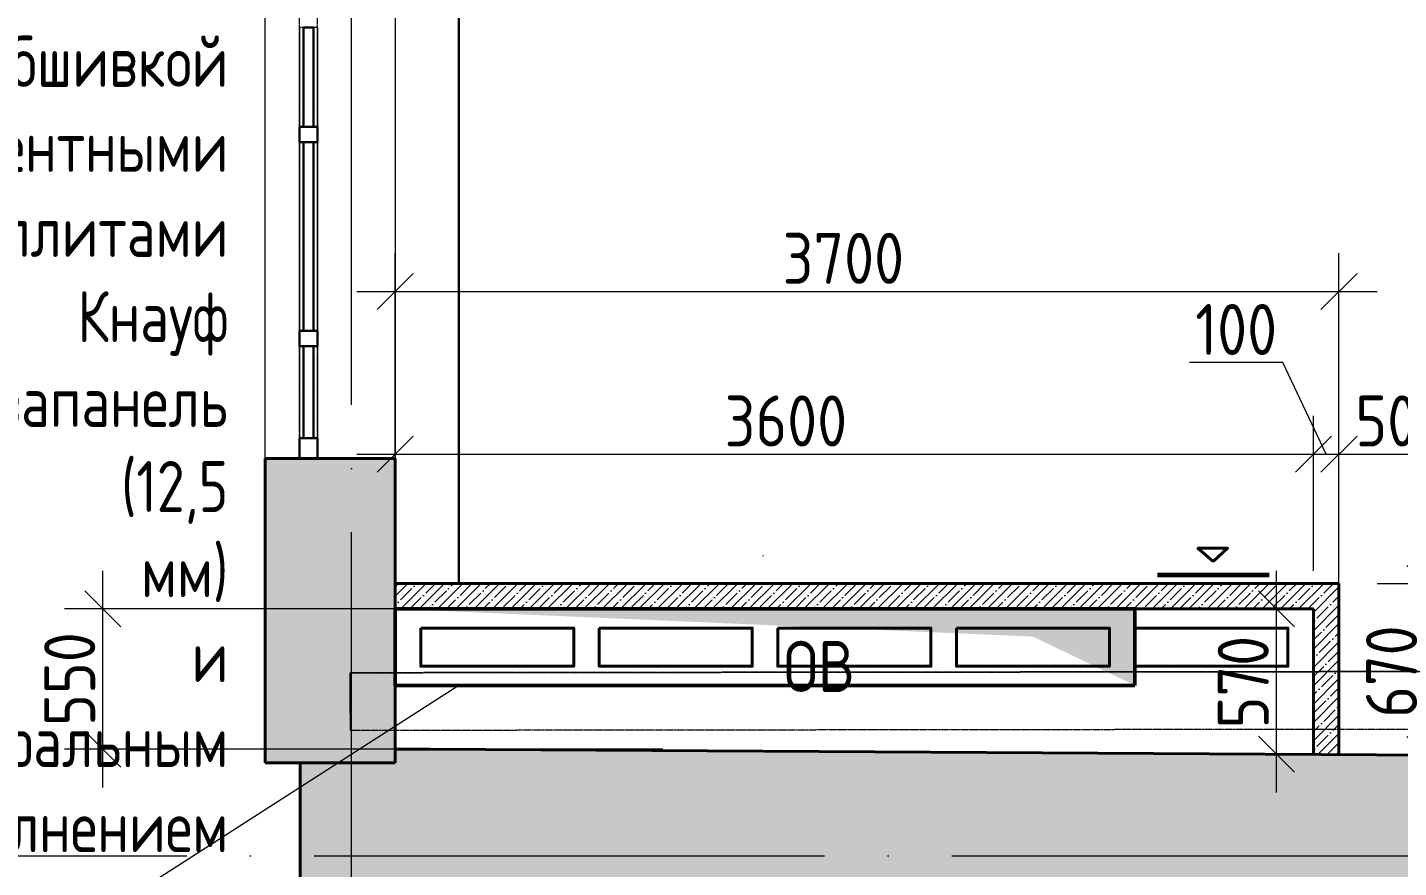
# Model space of a CAD drawing. Header units: millimetres. Extents: x 3050 to 430575, y -569542 to 36130.
# Drawn here: x 272209 to 277585, y -410111 to -406817 of the extents above; entities that cross this region are included whole.
import ezdxf
from ezdxf import colors
from ezdxf.entities.mleader import LeaderData, LeaderLine
from ezdxf.math import Vec2, Vec3

# ---------------------------------------------------------------- set-up
doc = ezdxf.new("R2010")
doc.units = ezdxf.units.MM
doc.linetypes.add('ADSK_Линия сетки', pattern=[25, 20, -2.5, 0, -2.5])
doc.linetypes.add('ADSK_Сверху', pattern=[4.5, 3, -1.5])
for name, color, linetype, lineweight in [('Витраж', 7, 'Continuous', 18), ('Каркас', 7, 'Continuous', 18), ('Марки', 7, 'Continuous', 20), ('Марки помещений', 7, 'Continuous', 20), ('Обобщенные модели', 7, 'Continuous', 18), ('Оси', 7, 'Continuous', 9), ('Панели витража', 7, 'Continuous', 18), ('Размеры', 7, 'Continuous', 9), ('Стены внутренние', 7, 'Continuous', 18), ('Стены наружные', 7, 'Continuous', 18), ('Стены штриховка', 7, 'Continuous', 18), ('Узлы', 7, 'Continuous', 18)]:
    doc.layers.add(name, color=color, linetype=linetype, lineweight=lineweight)
doc.styles.add('GOST Common', font='GOST_Common.ttf', dxfattribs={"width": 0.9, "height": 200})
doc.styles.add('GOST Common_2', font='GOST_Common.ttf', dxfattribs={"width": 0.9, "height": 250})
doc.dimstyles.new('ADSK_Основной_2_мм_Округление_до_1_мм', dxfattribs={"dimscale": 304.8, "dimtxt": 201.142999, "dimasz": 0.463911, "dimexe": 0.492126, "dimexo": 0.492126, "dimgap": 0.098425, "dimtad": 1, "dimdec": 0, "dimdsep": 46, "dimtxsty": 'GOST Common', "dimblk1": 'OBLIQUE', "dimblk2": 'OBLIQUE', "dimsah": 1, "dimcen": 0.09, "dimdle": 0.492126, "dimazin": 2, "dimtfac": 1, "dimtdec": 4, "dimtix": 1, "dimtmove": 0, "dimatfit": 3, "dimfxl": 1, "dimtvp": 1, "dimtolj": 1, "dimtzin": 0, "dimlwd": 20, "dimlwe": 20, "dimarcsym": 2})
doc.dimstyles.new('ADSK_Основной_2_мм_Округление_до_1_мм_1', dxfattribs={"dimscale": 304.8, "dimtxt": 201.142999, "dimasz": 0.463911, "dimexe": 0.492126, "dimexo": 0.492126, "dimgap": 0.098425, "dimtad": 1, "dimdec": 0, "dimdsep": 46, "dimtxsty": 'GOST Common', "dimblk1": 'OBLIQUE', "dimblk2": 'OBLIQUE', "dimsah": 1, "dimcen": 0.09, "dimdle": 0.492126, "dimazin": 2, "dimtfac": 1, "dimtdec": 4, "dimtix": 1, "dimtmove": 1, "dimatfit": 3, "dimfxl": 1, "dimtvp": 1, "dimtolj": 1, "dimtzin": 0, "dimlwd": 20, "dimlwe": 20, "dimarcsym": 2})

# ---------------------------------------------------------------- blocks, each defined once
blk = doc.blocks.new('ADSK_БалкаЖБ_Прямоугольная - 225_2х481мм-865435-04 План 4-го этажа маркировочный')
at = {"layer": 'Каркас', "color": 253, "linetype": 'ADSK_Сверху', "true_color": 0xaaaaaa}
for p, q in [((-3227.9, 112.6), (-3227.9, -112.6)), ((-3227.9, 112.6), (3227.9, 112.6)), ((-3227.9, -112.6), (3227.9, -112.6))]:
    blk.add_line(p, q, dxfattribs=at)
at = {"layer": 'Каркас', "color": 253, "linetype": 'ADSK_Сверху', "true_color": 0xb2b2b2}
for p, q in [((-3227.9, -112.6), (-3227.9, 112.6)), ((3227.9, 112.6), (-3227.9, 112.6)), ((-3227.9, -112.6), (3227.9, -112.6))]:
    blk.add_line(p, q, dxfattribs=at)
blk = doc.blocks.new('Прямоугольный импост - 70х20_60мм-1426885-04 План 4-го этажа маркировочный')
at = {"layer": 'Витраж', "color": 253, "linetype": 'ADSK_Сверху', "true_color": 0xaaaaaa}
for p, q in [((-6073.8, 23884.9), (-6143.8, 23884.9)), ((-6143.8, 23804.9), (-6143.8, 23884.9)), ((-6073.8, 23804.9), (-6073.8, 23884.9)), ((-6143.8, 23384.9), (-6143.8, 23414.9)), ((-6073.8, 23384.9), (-6073.8, 23414.9))]:
    blk.add_line(p, q, dxfattribs=at)
blk = doc.blocks.new('Прямоугольный импост - 70х20_60мм-1424483-04 План 4-го этажа маркировочный')
at = {"layer": 'Витраж', "color": 253, "linetype": 'ADSK_Сверху', "true_color": 0xaaaaaa}
for p, q in [((0, 35), (-80, 35)), ((0, -35), (0, 35)), ((-80, -35), (0, -35))]:
    blk.add_line(p, q, dxfattribs=at)
blk = doc.blocks.new('Прямоугольный импост - 70х20_60мм-1225850-04 План 4-го этажа маркировочный')
at = {"layer": 'Витраж', "color": 253, "linetype": 'ADSK_Сверху', "true_color": 0xaaaaaa}
for p, q in [((-6143.8, 23354.9), (-6143.8, 23384.9)), ((-6073.8, 23354.9), (-6073.8, 23384.9)), ((-6143.8, 22584.9), (-6143.8, 22614.9)), ((-6073.8, 22584.9), (-6073.8, 22614.9))]:
    blk.add_line(p, q, dxfattribs=at)
blk = doc.blocks.new('Прямоугольный импост - 70х20_60мм-1225113-04 План 4-го этажа маркировочный')
at = {"layer": 'Витраж', "color": 253, "linetype": 'ADSK_Сверху', "true_color": 0xaaaaaa}
for p, q in [((41084.5, 2434.5), (41054.5, 2434.5)), ((41524.5, 2434.5), (41444.5, 2434.5)), ((41524.5, 2364.5), (41524.5, 2434.5)), ((41084.5, 2364.5), (41054.5, 2364.5)), ((41524.5, 2364.5), (41444.5, 2364.5))]:
    blk.add_line(p, q, dxfattribs=at)
blk = doc.blocks.new('Прямоугольный импост - 70х60мм-1424480-04 План 4-го этажа маркировочный')
at = {"layer": 'Витраж', "color": 253, "linetype": 'ADSK_Сверху', "true_color": 0xaaaaaa}
for p, q in [((-30, 35), (30, 35)), ((30, -35), (-30, -35))]:
    blk.add_line(p, q, dxfattribs=at)
blk = doc.blocks.new('Прямоугольный импост - 70х60мм-1225009-04 План 4-го этажа маркировочный')
at = {"layer": 'Витраж', "color": 253, "linetype": 'ADSK_Сверху', "true_color": 0xaaaaaa}
for p, q in [((41084.5, 2434.5), (41084.5, 2364.5)), ((41444.5, 2434.5), (41084.5, 2434.5)), ((41444.5, 2364.5), (41444.5, 2434.5)), ((41444.5, 2364.5), (41084.5, 2364.5))]:
    blk.add_line(p, q, dxfattribs=at)
blk = doc.blocks.new('Прямоугольный импост - 70х60мм-1426887-04 План 4-го этажа маркировочный')
at = {"layer": 'Витраж', "color": 253, "linetype": 'ADSK_Сверху', "true_color": 0xaaaaaa}
for p, q in [((-6073.8, 23804.9), (-6143.8, 23804.9)), ((-6143.8, 23414.9), (-6143.8, 23804.9)), ((-6073.8, 23414.9), (-6073.8, 23804.9)), ((-6143.8, 23414.9), (-6073.8, 23414.9))]:
    blk.add_line(p, q, dxfattribs=at)
blk = doc.blocks.new('Прямоугольный импост - 70х60мм-1229542-04 План 4-го этажа маркировочный')
at = {"layer": 'Витраж', "color": 253, "linetype": 'ADSK_Сверху', "true_color": 0xaaaaaa}
for p, q in [((-6073.8, 23354.9), (-6143.8, 23354.9)), ((-6143.8, 22614.9), (-6143.8, 23354.9)), ((-6073.8, 22614.9), (-6073.8, 23354.9)), ((-6143.8, 22614.9), (-6073.8, 22614.9))]:
    blk.add_line(p, q, dxfattribs=at)
blk = doc.blocks.new('Системная панель - _AR_Стекло_40мм_привязка по центру-V61-04 План 4-го этажа маркировочный')
at = {"layer": 'Панели витража', "lineweight": 30}
for p, q in [((180, 20), (-180, 20)), ((-180, 20), (-180, -20)), ((180, -20), (180, 20)), ((-180, -20), (180, -20))]:
    blk.add_line(p, q, dxfattribs=at)
blk = doc.blocks.new('Прямоугольный импост - 70х40_60мм-1229682-04 План 4-го этажа маркировочный')
at = {"layer": 'Витраж'}
for p, q in [((41084.5, 2434.5), (41444.5, 2434.5)), ((41084.5, 2364.5), (41444.5, 2364.5))]:
    blk.add_line(p, q, dxfattribs=at)
blk = doc.blocks.new('Прямоугольный импост - 70х20_60мм-1229825-04 План 4-го этажа маркировочный')
at = {"layer": 'Витраж', "lineweight": 30}
for p, q in [((0, 35), (-80, 35)), ((-80, 35), (-80, -35)), ((0, -35), (0, 35)), ((-80, -35), (0, -35))]:
    blk.add_line(p, q, dxfattribs=at)
blk = doc.blocks.new('Системная панель - _AR_Стекло_40мм_привязка по центру-V62-04 План 4-го этажа маркировочный')
at = {"layer": 'Панели витража', "lineweight": 30}
for p, q in [((195, 20), (-195, 20)), ((-195, 20), (-195, -20)), ((195, -20), (195, 20)), ((-195, -20), (195, -20))]:
    blk.add_line(p, q, dxfattribs=at)
blk = doc.blocks.new('Прямоугольный импост - 70х40_60мм-1426886-04 План 4-го этажа маркировочный')
at = {"layer": 'Витраж'}
for p, q in [((-6143.8, 23804.9), (-6143.8, 23414.9)), ((-6073.8, 23804.9), (-6073.8, 23414.9))]:
    blk.add_line(p, q, dxfattribs=at)
blk = doc.blocks.new('Системная панель - _AR_Стекло_40мм_привязка по центру-V63-04 План 4-го этажа маркировочный')
at = {"layer": 'Панели витража', "lineweight": 30}
for p, q in [((370, 20), (-370, 20)), ((-370, 20), (-370, -20)), ((370, -20), (370, 20)), ((-370, -20), (370, -20))]:
    blk.add_line(p, q, dxfattribs=at)
blk = doc.blocks.new('Прямоугольный импост - 70х40_60мм-1229684-04 План 4-го этажа маркировочный')
at = {"layer": 'Витраж'}
for p, q in [((-6143.8, 23354.9), (-6143.8, 22614.9)), ((-6073.8, 23354.9), (-6073.8, 22614.9))]:
    blk.add_line(p, q, dxfattribs=at)
blk = doc.blocks.new('Прямоугольный импост - 70х60мм-1230231-04 План 4-го этажа маркировочный')
at = {"layer": 'Витраж', "lineweight": 30}
for p, q in [((-30, 35), (30, 35)), ((-30, -35), (-30, 35)), ((30, 35), (30, -35)), ((30, -35), (-30, -35))]:
    blk.add_line(p, q, dxfattribs=at)
blk = doc.blocks.new('_Oblique')
at = {"color": 0, "linetype": 'ByBlock', "lineweight": -2}
blk.add_line((-0.5, -0.5), (0.5, 0.5), dxfattribs=at)
blk = doc.blocks.new('*D10128')
at = {"layer": 'Defpoints', "color": 0, "lineweight": 40, "transparency": 16777216}
for p in [(272504.9, -409096.9), (274849.5, -409096.9), (274849.5, -409646.9)]:
    blk.add_point(p, dxfattribs=at)
at = {"layer": 'Размеры', "color": 0, "lineweight": 20, "transparency": 16777216}
for p, q in [((272504.9, -409796.9), (272504.9, -408946.9)), ((274699.5, -409096.9), (272354.9, -409096.9)), ((274699.5, -409646.9), (272354.9, -409646.9))]:
    blk.add_line(p, q, dxfattribs=at)
at = {"layer": 'Размеры', "color": 0, "lineweight": 20, "transparency": 16777216, "xscale": 141.4, "yscale": 141.4, "zscale": 141.4}
for p, rotation in [((272504.9, -409096.9), 90), ((272504.9, -409646.9), 270)]:
    blk.add_blockref('_Oblique', p, dxfattribs=dict(at, rotation=rotation))
at = {"layer": 'Размеры', "color": 0, "lineweight": 20, "transparency": 16777216, "insert": (272374.9, -409371.9), "char_height": 200, "width": 560.473, "attachment_point": 5, "rotation": 90, "style": 'GOST Common'}
blk.add_mtext('\\A1;550', dxfattribs=at)
blk = doc.blocks.new('*D11729')
at = {"layer": 'Defpoints', "color": 0, "lineweight": 40, "transparency": 16777216}
for p in [(272504.9, -409096.9), (274849.5, -409096.9), (274849.5, -409646.9)]:
    blk.add_point(p, dxfattribs=at)
at = {"layer": 'Размеры', "color": 0, "lineweight": 20, "transparency": 16777216}
for p, q in [((272504.9, -409796.9), (272504.9, -408946.9)), ((274699.5, -409096.9), (272354.9, -409096.9)), ((274699.5, -409646.9), (272354.9, -409646.9))]:
    blk.add_line(p, q, dxfattribs=at)
at = {"layer": 'Размеры', "color": 0, "lineweight": 20, "transparency": 16777216, "xscale": 141.4, "yscale": 141.4, "zscale": 141.4}
for p, rotation in [((272504.9, -409096.9), 90), ((272504.9, -409646.9), 270)]:
    blk.add_blockref('_Oblique', p, dxfattribs=dict(at, rotation=rotation))
at = {"layer": 'Размеры', "color": 0, "lineweight": 20, "transparency": 16777216, "insert": (272374.9, -409371.9), "char_height": 200, "width": 560.473, "attachment_point": 5, "rotation": 90, "style": 'GOST Common'}
blk.add_mtext('\\A1;550', dxfattribs=at)
blk = doc.blocks.new('*D12183')
at = {"layer": 'Defpoints', "color": 0, "transparency": 16777216}
for p in [(277250.9, -408489.9), (273650.9, -408996.9), (277250.9, -409096.9)]:
    blk.add_point(p, dxfattribs=at)
at = {"layer": 'Размеры', "color": 0, "lineweight": 20, "transparency": 16777216}
for p, q in [((273650.9, -408846.9), (273650.9, -408339.9)), ((277250.9, -408946.9), (277250.9, -408339.9)), ((273500.9, -408489.9), (277400.9, -408489.9))]:
    blk.add_line(p, q, dxfattribs=at)
at = {"layer": 'Размеры', "color": 0, "lineweight": 20, "transparency": 16777216, "xscale": 141.4, "yscale": 141.4, "zscale": 141.4, "rotation": 180}
blk.add_blockref('_Oblique', (273650.9, -408489.9), dxfattribs=at)
at = {"layer": 'Размеры', "color": 0, "lineweight": 20, "transparency": 16777216, "xscale": 141.4, "yscale": 141.4, "zscale": 141.4}
blk.add_blockref('_Oblique', (277250.9, -408489.9), dxfattribs=at)
at = {"layer": 'Размеры', "color": 0, "transparency": 16777216, "insert": (275182.6, -408359.9), "char_height": 200, "attachment_point": 5, "style": 'GOST Common'}
blk.add_mtext('\\A1;3600', dxfattribs=at)
blk = doc.blocks.new('*D12184')
at = {"layer": 'Defpoints', "color": 0, "transparency": 16777216}
for p in [(277350.9, -408489.9), (277250.9, -409096.9), (277350.9, -409096.9)]:
    blk.add_point(p, dxfattribs=at)
at = {"layer": 'Размеры', "color": 0, "lineweight": 20, "transparency": 16777216}
for p, q in [((277130.9, -408131.3), (276764.9, -408131.3)), ((277300.9, -408489.9), (277130.9, -408131.3)), ((277250.9, -408946.9), (277250.9, -408339.9)), ((277350.9, -408946.9), (277350.9, -408339.9)), ((277100.9, -408489.9), (277500.9, -408489.9))]:
    blk.add_line(p, q, dxfattribs=at)
at = {"layer": 'Размеры', "color": 0, "lineweight": 20, "transparency": 16777216, "xscale": 141.4, "yscale": 141.4, "zscale": 141.4, "rotation": 180}
blk.add_blockref('_Oblique', (277250.9, -408489.9), dxfattribs=at)
at = {"layer": 'Размеры', "color": 0, "lineweight": 20, "transparency": 16777216, "xscale": 141.4, "yscale": 141.4, "zscale": 141.4}
blk.add_blockref('_Oblique', (277350.9, -408489.9), dxfattribs=at)
at = {"layer": 'Размеры', "color": 0, "transparency": 16777216, "insert": (276947.9, -408001.3), "char_height": 200, "attachment_point": 5, "style": 'GOST Common'}
blk.add_mtext('\\A1;100', dxfattribs=at)
blk = doc.blocks.new('*D12185')
at = {"layer": 'Defpoints', "color": 0, "transparency": 16777216}
for p in [(277855.5, -408489.9), (277350.9, -409667.2), (277855.5, -409670.5)]:
    blk.add_point(p, dxfattribs=at)
at = {"layer": 'Размеры', "color": 0, "lineweight": 20, "transparency": 16777216}
for p, q in [((277350.9, -409517.2), (277350.9, -408339.9)), ((277855.5, -409520.5), (277855.5, -408339.9)), ((277200.9, -408489.9), (278005.5, -408489.9))]:
    blk.add_line(p, q, dxfattribs=at)
at = {"layer": 'Размеры', "color": 0, "lineweight": 20, "transparency": 16777216, "xscale": 141.4, "yscale": 141.4, "zscale": 141.4, "rotation": 180}
blk.add_blockref('_Oblique', (277350.9, -408489.9), dxfattribs=at)
at = {"layer": 'Размеры', "color": 0, "lineweight": 20, "transparency": 16777216, "xscale": 141.4, "yscale": 141.4, "zscale": 141.4}
blk.add_blockref('_Oblique', (277855.5, -408489.9), dxfattribs=at)
at = {"layer": 'Размеры', "color": 0, "transparency": 16777216, "insert": (277598.7, -408359.9), "char_height": 200, "attachment_point": 5, "style": 'GOST Common'}
blk.add_mtext('\\A1;505', dxfattribs=at)
blk = doc.blocks.new('*D12188')
at = {"layer": 'Defpoints', "color": 0, "transparency": 16777216}
for p in [(277350.9, -408996.9), (277687, -408996.9), (277350.9, -409667.2)]:
    blk.add_point(p, dxfattribs=at)
at = {"layer": 'Размеры', "color": 0, "lineweight": 20, "transparency": 16777216}
for p, q in [((277687, -409817.2), (277687, -408846.9)), ((277500.9, -408996.9), (277837, -408996.9)), ((277500.9, -409667.2), (277837, -409667.2))]:
    blk.add_line(p, q, dxfattribs=at)
at = {"layer": 'Размеры', "color": 0, "lineweight": 20, "transparency": 16777216, "xscale": 141.4, "yscale": 141.4, "zscale": 141.4}
for p, rotation in [((277687, -408996.9), 90), ((277687, -409667.2), 270)]:
    blk.add_blockref('_Oblique', p, dxfattribs=dict(at, rotation=rotation))
at = {"layer": 'Размеры', "color": 0, "transparency": 16777216, "insert": (277557, -409342.4), "char_height": 200, "attachment_point": 5, "rotation": 90, "style": 'GOST Common'}
blk.add_mtext('\\A1;670', dxfattribs=at)
blk = doc.blocks.new('*D12189')
at = {"layer": 'Defpoints', "color": 0, "transparency": 16777216}
for p in [(277105.6, -409096.9), (277250.9, -409096.9), (277250.9, -409666.7)]:
    blk.add_point(p, dxfattribs=at)
at = {"layer": 'Размеры', "color": 0, "lineweight": 20, "transparency": 16777216}
for p, q in [((277105.6, -409816.7), (277105.6, -408946.9)), ((277100.9, -409096.9), (276955.6, -409096.9)), ((277100.9, -409666.7), (276955.6, -409666.7))]:
    blk.add_line(p, q, dxfattribs=at)
at = {"layer": 'Размеры', "color": 0, "lineweight": 20, "transparency": 16777216, "xscale": 141.4, "yscale": 141.4, "zscale": 141.4}
for p, rotation in [((277105.6, -409096.9), 90), ((277105.6, -409666.7), 270)]:
    blk.add_blockref('_Oblique', p, dxfattribs=dict(at, rotation=rotation))
at = {"layer": 'Размеры', "color": 0, "transparency": 16777216, "insert": (276975.6, -409384.1), "char_height": 200, "attachment_point": 5, "rotation": 90, "style": 'GOST Common'}
blk.add_mtext('\\A1;570', dxfattribs=at)
blk = doc.blocks.new('*D12221')
at = {"layer": 'Defpoints', "color": 0, "transparency": 16777216}
for p in [(277350.9, -407852.4), (273650.9, -408996.9), (277350.9, -408996.9)]:
    blk.add_point(p, dxfattribs=at)
at = {"layer": 'Размеры', "color": 0, "lineweight": 20, "transparency": 16777216}
for p, q in [((273650.9, -408846.9), (273650.9, -407702.4)), ((277350.9, -408846.9), (277350.9, -407702.4)), ((273500.9, -407852.4), (277500.9, -407852.4))]:
    blk.add_line(p, q, dxfattribs=at)
at = {"layer": 'Размеры', "color": 0, "lineweight": 20, "transparency": 16777216, "xscale": 141.4, "yscale": 141.4, "zscale": 141.4, "rotation": 180}
blk.add_blockref('_Oblique', (273650.9, -407852.4), dxfattribs=at)
at = {"layer": 'Размеры', "color": 0, "lineweight": 20, "transparency": 16777216, "xscale": 141.4, "yscale": 141.4, "zscale": 141.4}
blk.add_blockref('_Oblique', (277350.9, -407852.4), dxfattribs=at)
at = {"layer": 'Размеры', "color": 0, "transparency": 16777216, "insert": (275407.8, -407722.4), "char_height": 200, "attachment_point": 5, "style": 'GOST Common'}
blk.add_mtext('\\A1;3700', dxfattribs=at)

msp = doc.modelspace()

# ---------------------------------------------------------------- hatches: boundary and pattern name
at = {"layer": 'Стены внутренние', "lineweight": 9}
h = msp.add_hatch(dxfattribs=at)
h.set_pattern_fill('ANSI35', color=256, scale=8, style=0)
h.set_pattern_definition([(45, (274524.95, -422397.39), (-35.92102, 35.92102), []), (45, (274560.87, -422397.39), (-35.92102, 35.92102), [63.5, -12.7, 0, -12.7])])
h.paths.add_polyline_path([(277350.85, -408996.86), (277350.85, -409667.53), (277250.85, -409666.66), (277250.85, -409096.86), (273650.85, -409096.86), (273650.85, -408996.86)])
at = {"layer": 'Стены внутренние', "true_color": 0xc0c0c0}
h = msp.add_hatch(color=9, dxfattribs=at)
h.paths.add_polyline_path([(280136.32, -410210.93), (280191.3, -409683.9), (279005.48, -409677.13), (279002.52, -410186.03), (279755.48, -410191.49), (280135.49, -410210.93)])
h.paths.add_polyline_path([(277852.54, -410179.36), (277855.5, -409670.46), (273788.56, -409646.86), (273788.56, -410156.87), (275425.3, -410166.37)])
at = {"layer": 'Стены наружные', "true_color": 0xc0c0c0}
h = msp.add_hatch(color=9, dxfattribs=at)
h.paths.add_polyline_path([(273172.63, -409700.93), (273650.85, -409700.93), (273650.85, -408506.98), (273140.85, -408506.98), (273140.85, -409700.93)])
h.paths.add_polyline_path([(273140.85, -406736.98), (273650.85, -406736.98), (273650.85, -404559.68), (273140.85, -404559.68), (273140.85, -405900.28)])
h.paths.add_polyline_path([(273140.85, -402789.68), (273650.85, -402789.68), (273650.85, -400530.48), (273140.85, -400530.48)])
h.paths.add_polyline_path([(273481.91, -398760.48), (273650.85, -398760.48), (273650.85, -396489.57), (273140.85, -396489.57), (273140.85, -398760.48), (273479.68, -398760.48)])
h.paths.add_polyline_path([(273140.85, -394719.57), (273650.85, -394719.57), (273650.82, -387374.32), (273140.85, -387369.44), (273140.85, -393749.79)])
h = msp.add_hatch(color=9, dxfattribs=at)
h.paths.add_polyline_path([(273278.56, -421582.67), (273788.56, -421582.67), (273788.56, -420888.01), (273278.56, -420888.01), (273278.56, -421538.52)])
h.paths.add_polyline_path([(273278.56, -419158.01), (273788.56, -419158.01), (273788.56, -418099.49), (273278.56, -418099.49)])
h.paths.add_polyline_path([(273278.56, -417249.49), (273788.56, -417249.49), (273788.56, -416262.18), (273278.56, -416262.18)])
h.paths.add_polyline_path([(273278.56, -415412.18), (273788.56, -415412.18), (273788.56, -414408.18), (273278.56, -414408.18), (273278.56, -415013.15)])
h.paths.add_polyline_path([(273647.23, -413558.18), (273788.56, -413558.18), (273788.56, -412546.39), (273278.56, -412546.39), (273278.56, -413558.18), (273631.9, -413558.18)])
h.paths.add_polyline_path([(273278.56, -410816.39), (273788.56, -410816.39), (273788.56, -409646.86), (273650.85, -409646.86), (273650.85, -409700.93), (273278.56, -409700.93), (273278.56, -410456.72)])
at = {"layer": 'Узлы', "lineweight": 50, "true_color": 0xf26722}
msp.add_hatch(color=30, dxfattribs=at).paths.add_polyline_path([(273650.85, -409096.86), (276150.85, -409205.49), (276550.85, -409396.86), (276550.85, -409096.86)])

# ---------------------------------------------------------------- linework, layer by layer
at = {"color": 18, "lineweight": 40, "true_color": 0x000000}
for p, q in [((277350.85, -408996.86), (273650.85, -408996.86)), ((277350.85, -409667.24), (277350.85, -408996.86)), ((277250.85, -409096.86), (273650.85, -409096.86)), ((276550.85, -409096.86), (273650.85, -409096.86)), ((277250.85, -409666.66), (277250.85, -409096.86))]:
    msp.add_line(p, q, dxfattribs=at)
at = {"color": 1, "lineweight": 40}
msp.add_lwpolyline([(276858.15, -408910.6), (276797.8, -408859.09), (276914.5, -408859.09), (276858.15, -408910.6)], dxfattribs=at)
at = {"color": 1, "lineweight": 60}
msp.add_lwpolyline([(276639.22, -408962.62), (277077.07, -408962.62)], dxfattribs=at)
at = {"color": 252, "lineweight": 40, "true_color": 0x939598}
for points in [[(273750.85, -409171.86), (274350.85, -409171.86), (274350.85, -409321.86), (273750.85, -409321.86), (273750.85, -409171.86)], [(274450.85, -409171.86), (275050.85, -409171.86), (275050.85, -409321.86), (274450.85, -409321.86), (274450.85, -409171.86)], [(275150.85, -409171.86), (275750.85, -409171.86), (275750.85, -409321.86), (275150.85, -409321.86), (275150.85, -409171.86)], [(275850.85, -409171.86), (276450.85, -409171.86), (276450.85, -409321.86), (275850.85, -409321.86), (275850.85, -409171.86)], [(276550.85, -409171.86), (277150.85, -409171.86), (277150.85, -409321.86), (276550.85, -409321.86), (276550.85, -409171.86)]]:
    msp.add_lwpolyline(points, dxfattribs=at)
at = {"layer": 'Марки', "color": 30, "true_color": 0xf26722}
msp.add_line((273900.85, -409396.86), (272174.51, -410504.46), dxfattribs=at)
at = {"layer": 'Обобщенные модели', "color": 30, "true_color": 0xf26722}
for p, q in [((273650.85, -409096.86), (273650.85, -409396.86)), ((276550.85, -409096.86), (276550.85, -409396.86)), ((273650.85, -409396.86), (276550.85, -409396.86))]:
    msp.add_line(p, q, dxfattribs=at)
at = {"layer": 'Оси', "linetype": 'ADSK_Линия сетки', "ltscale": 100}
for p, q in [((273479.52, -435797.51), (273479.52, -386200.07)), ((268333.38, -410065.13), (336561.32, -410065.13))]:
    msp.add_line(p, q, dxfattribs=at)
at = {"layer": 'Стены внутренние', "color": 32, "lineweight": 30, "true_color": 0xcd6928}
msp.add_line((273900.85, -408996.86), (273900.85, -401736.38), dxfattribs=at)
at = {"layer": 'Стены внутренние', "lineweight": 40}
for p, q in [((275092.16, -409654.43), (273788.56, -409646.86)), ((277855.5, -409670.46), (275094.16, -409654.44))]:
    msp.add_line(p, q, dxfattribs=at)
at = {"layer": 'Стены наружные'}
for p, q in [((273140.85, -408506.98), (273140.85, -406736.98)), ((273650.85, -406736.98), (273650.85, -408506.98))]:
    msp.add_line(p, q, dxfattribs=at)
at = {"layer": 'Стены наружные', "lineweight": 40}
for p, q in [((273140.85, -408506.98), (273140.85, -409700.93)), ((273650.85, -408506.98), (273140.85, -408506.98)), ((273650.85, -409700.93), (273650.85, -408506.98)), ((273650.85, -409646.86), (273650.85, -408987.93)), ((273788.56, -409646.86), (273650.85, -409646.86)), ((273140.85, -409700.93), (273278.56, -409700.93)), ((273650.85, -409700.93), (273140.85, -409700.93)), ((273278.56, -409700.93), (273278.56, -410816.39))]:
    msp.add_line(p, q, dxfattribs=at)
at = {"layer": 'Стены штриховка'}
for p, q in [((275092.16, -408887.93), (275094.16, -408887.93)), ((275092.16, -409654.43), (275094.16, -409654.44))]:
    msp.add_line(p, q, dxfattribs=at)
at = {"layer": 'Узлы', "color": 30, "true_color": 0xf26722}
msp.add_line((276550.85, -409096.86), (273650.85, -409096.86), dxfattribs=at)
at = {"layer": 'Узлы', "color": 30, "lineweight": 50, "true_color": 0xf26722}
for p, q in [((273650.85, -409396.86), (273650.85, -409096.86)), ((273650.85, -409096.86), (276550.85, -409096.86)), ((276550.85, -409396.86), (276550.85, -409096.86)), ((276550.85, -409396.86), (273650.85, -409396.86))]:
    msp.add_line(p, q, dxfattribs=at)

# ---------------------------------------------------------------- block references
at = {"layer": 'Витраж', "color": 253, "linetype": 'ADSK_Сверху', "true_color": 0xaaaaaa}
for name in ['Прямоугольный импост - 70х20_60мм-1426885-04 План 4-го этажа маркировочный', 'Прямоугольный импост - 70х60мм-1426887-04 План 4-го этажа маркировочный', 'Прямоугольный импост - 70х20_60мм-1225850-04 План 4-го этажа маркировочный', 'Прямоугольный импост - 70х60мм-1229542-04 План 4-го этажа маркировочный']:
    msp.add_blockref(name, (279419.61, -430621.92), dxfattribs=at)
at = {"layer": 'Витраж'}
for name in ['Прямоугольный импост - 70х40_60мм-1426886-04 План 4-го этажа маркировочный', 'Прямоугольный импост - 70х40_60мм-1229684-04 План 4-го этажа маркировочный']:
    msp.add_blockref(name, (279419.61, -430621.92), dxfattribs=at)
at = {"layer": 'Витраж', "color": 253, "linetype": 'ADSK_Сверху', "true_color": 0xaaaaaa, "extrusion": (0, 0, -1), "rotation": 90.00000000000007}
for p in [(-273310.85, -407236.98), (-273310.85, -408036.98)]:
    msp.add_blockref('Прямоугольный импост - 70х60мм-1424480-04 План 4-го этажа маркировочный', p, dxfattribs=at)
at = {"layer": 'Витраж', "extrusion": (0, 0, -1), "rotation": 90.00000000000007}
for p in [(-273310.85, -407236.98), (-273310.85, -408036.98)]:
    msp.add_blockref('Прямоугольный импост - 70х60мм-1230231-04 План 4-го этажа маркировочный', p, dxfattribs=at)
at = {"layer": 'Витраж', "color": 253, "linetype": 'ADSK_Сверху', "true_color": 0xaaaaaa}
for name, p, rotation in [('Прямоугольный импост - 70х20_60мм-1225113-04 План 4-го этажа маркировочный', (270911.35, -366982.52), 269.9999999999998), ('Прямоугольный импост - 70х60мм-1225009-04 План 4-го этажа маркировочный', (270911.35, -366982.52), 269.9999999999998), ('Прямоугольный импост - 70х20_60мм-1424483-04 План 4-го этажа маркировочный', (273310.85, -408506.98), 269.9999999999999)]:
    msp.add_blockref(name, p, dxfattribs=dict(at, rotation=rotation))
at = {"layer": 'Витраж'}
for name, p, rotation in [('Прямоугольный импост - 70х40_60мм-1229682-04 План 4-го этажа маркировочный', (270911.35, -366982.52), 269.9999999999998), ('Прямоугольный импост - 70х20_60мм-1229825-04 План 4-го этажа маркировочный', (273310.85, -408506.98), 269.9999999999999)]:
    msp.add_blockref(name, p, dxfattribs=dict(at, rotation=rotation))
at = {"layer": 'Каркас', "color": 253, "linetype": 'ADSK_Сверху', "true_color": 0xaaaaaa, "rotation": 0.06394615592870359}
msp.add_blockref('ADSK_БалкаЖБ_Прямоугольная - 225_2х481мм-865435-04 План 4-го этажа маркировочный', (276702.86, -409456.12), dxfattribs=at)
at = {"layer": 'Панели витража', "rotation": 89.99999999999993}
for name, p in [('Системная панель - _AR_Стекло_40мм_привязка по центру-V62-04 План 4-го этажа маркировочный', (273310.85, -407011.98)), ('Системная панель - _AR_Стекло_40мм_привязка по центру-V63-04 План 4-го этажа маркировочный', (273310.85, -407636.98)), ('Системная панель - _AR_Стекло_40мм_привязка по центру-V61-04 План 4-го этажа маркировочный', (273310.85, -408246.98))]:
    msp.add_blockref(name, p, dxfattribs=at)

# ---------------------------------------------------------------- texts
at = {"layer": 'Марки помещений', "lineweight": 9, "insert": (275174.1, -409422.39), "char_height": 200, "width": 468.9872, "attachment_point": 7, "style": 'GOST Common_2'}
msp.add_mtext('ОВ', dxfattribs=at)

# ---------------------------------------------------------------- dimensions: what is measured, and where the dimension line sits
at = {"layer": 'Размеры', "color": 18, "true_color": 0x000000}
for base, p1, p2, picture, middle in [((277350.85, -407852.38), (273650.85, -408996.86), (277350.85, -408996.86), '*D12221', (275407.76, -407852.38)), ((277350.85, -408489.93), (277250.85, -409096.86), (277350.85, -409096.86), '*D12184', (277100.85, -408131.34)), ((277250.85, -408489.93), (273650.85, -408996.86), (277250.85, -409096.86), '*D12183', (275182.63, -408489.93)), ((277855.5, -408489.93), (277350.85, -409667.24), (277855.5, -409670.46), '*D12185', (277598.73, -408489.93))]:
    dim = msp.add_linear_dim(base=base, p1=p1, p2=p2, dimstyle='ADSK_Основной_2_мм_Округление_до_1_мм_1', override={"dimpost": '<>'}, dxfattribs=at)
    dim.commit()
    dim.dimension.update_dxf_attribs({"geometry": picture, "text_midpoint": middle, "dimtype": 160})
for base, p1, p2, picture, middle in [((277687.03, -408996.86), (277350.85, -409667.24), (277350.85, -408996.86), '*D12188', (277687.03, -409342.42)), ((277105.55, -409096.86), (277250.85, -409666.66), (277250.85, -409096.86), '*D12189', (277105.55, -409384.14))]:
    dim = msp.add_linear_dim(base=base, p1=p1, p2=p2, angle=90, dimstyle='ADSK_Основной_2_мм_Округление_до_1_мм_1', override={"dimpost": '<>'}, dxfattribs=at)
    dim.commit()
    dim.dimension.update_dxf_attribs({"geometry": picture, "text_midpoint": middle, "dimtype": 160})
at = {"layer": 'Размеры', "lineweight": 20}
for picture in ['*D10128', '*D11729']:
    dim = msp.add_linear_dim(base=(272504.89, -409096.86), p1=(274849.48, -409646.86), p2=(274849.48, -409096.86), angle=90, dimstyle='ADSK_Основной_2_мм_Округление_до_1_мм', override={"dimpost": '<>', "dimfxl": 1500}, dxfattribs=at)
    dim.commit()
    dim.dimension.update_dxf_attribs({"geometry": picture, "text_midpoint": (272374.89, -409371.86)})

# ---------------------------------------------------------------- leaders
at = {"layer": 'Размеры', "color": 18, "true_color": 0x000000}
ml = msp.add_multileader_mtext('Standard', dxfattribs=at)
ml.set_content('\\pxt9;{\\fISOCPEUR|b0|i0|c204|p34;Выполнить зашивку простенков между \\Pокнами\\P\\W0.8;\\C256;на стальном каркасе с двухслойной обшивкой \\Pцементными плитами Кнауф Аквапанель (12,5 мм) \\Pи минеральным заполнением - 75мм (от верхнего\\Pперекрытия до ур. подоконника (опустить на 50мм\\Pниже ур. подоконника)}', color=(0, 0, 0))
ml.set_leader_properties()
ml.build(insert=Vec2(0, 0))
ml.multileader.update_dxf_attribs({"text_right_attachment_type": 6, "dogleg_length": 0.36, "arrow_head_size": 0.18})
ctx = ml.context
ctx.base_point, ctx.char_height, ctx.arrow_head_size, ctx.landing_gap_size, ctx.plane_origin = Vec3(267812.6, -403645.96), 200, 0.18, 0.09, Vec3(267230.95, -402652.34)
ctx.right_attachment, ctx.text_align_type = 6, 2
notes = []
notes.append((ctx, [(1, (1, 1, 0), (272997.14, -403775.96), (-1, 0), 0.36, [(0, [(273850.85, -405366.62)], 0, [])])]))
ctx.mtext.insert, ctx.mtext.width, ctx.mtext.alignment, ctx.mtext.flow_direction = Vec3(272996.69, -403515.96), 8.1071, 3, 5
for ctx, leaders in notes:
    for number, flags, end, landing, length, lines in leaders:
        leader = LeaderData()
        leader.index, (leader.has_last_leader_line, leader.has_dogleg_vector, leader.attachment_direction) = number, flags
        leader.last_leader_point, leader.dogleg_vector, leader.dogleg_length = Vec3(end), Vec3(landing), length
        for number, points, colour, breaks in lines:
            line = LeaderLine()
            line.index, line.vertices, line.color, line.breaks = number, Vec3.list(points), colors.encode_raw_color(colour), breaks
            leader.lines.append(line)
        ctx.leaders.append(leader)

doc.saveas('drawing.dxf')
